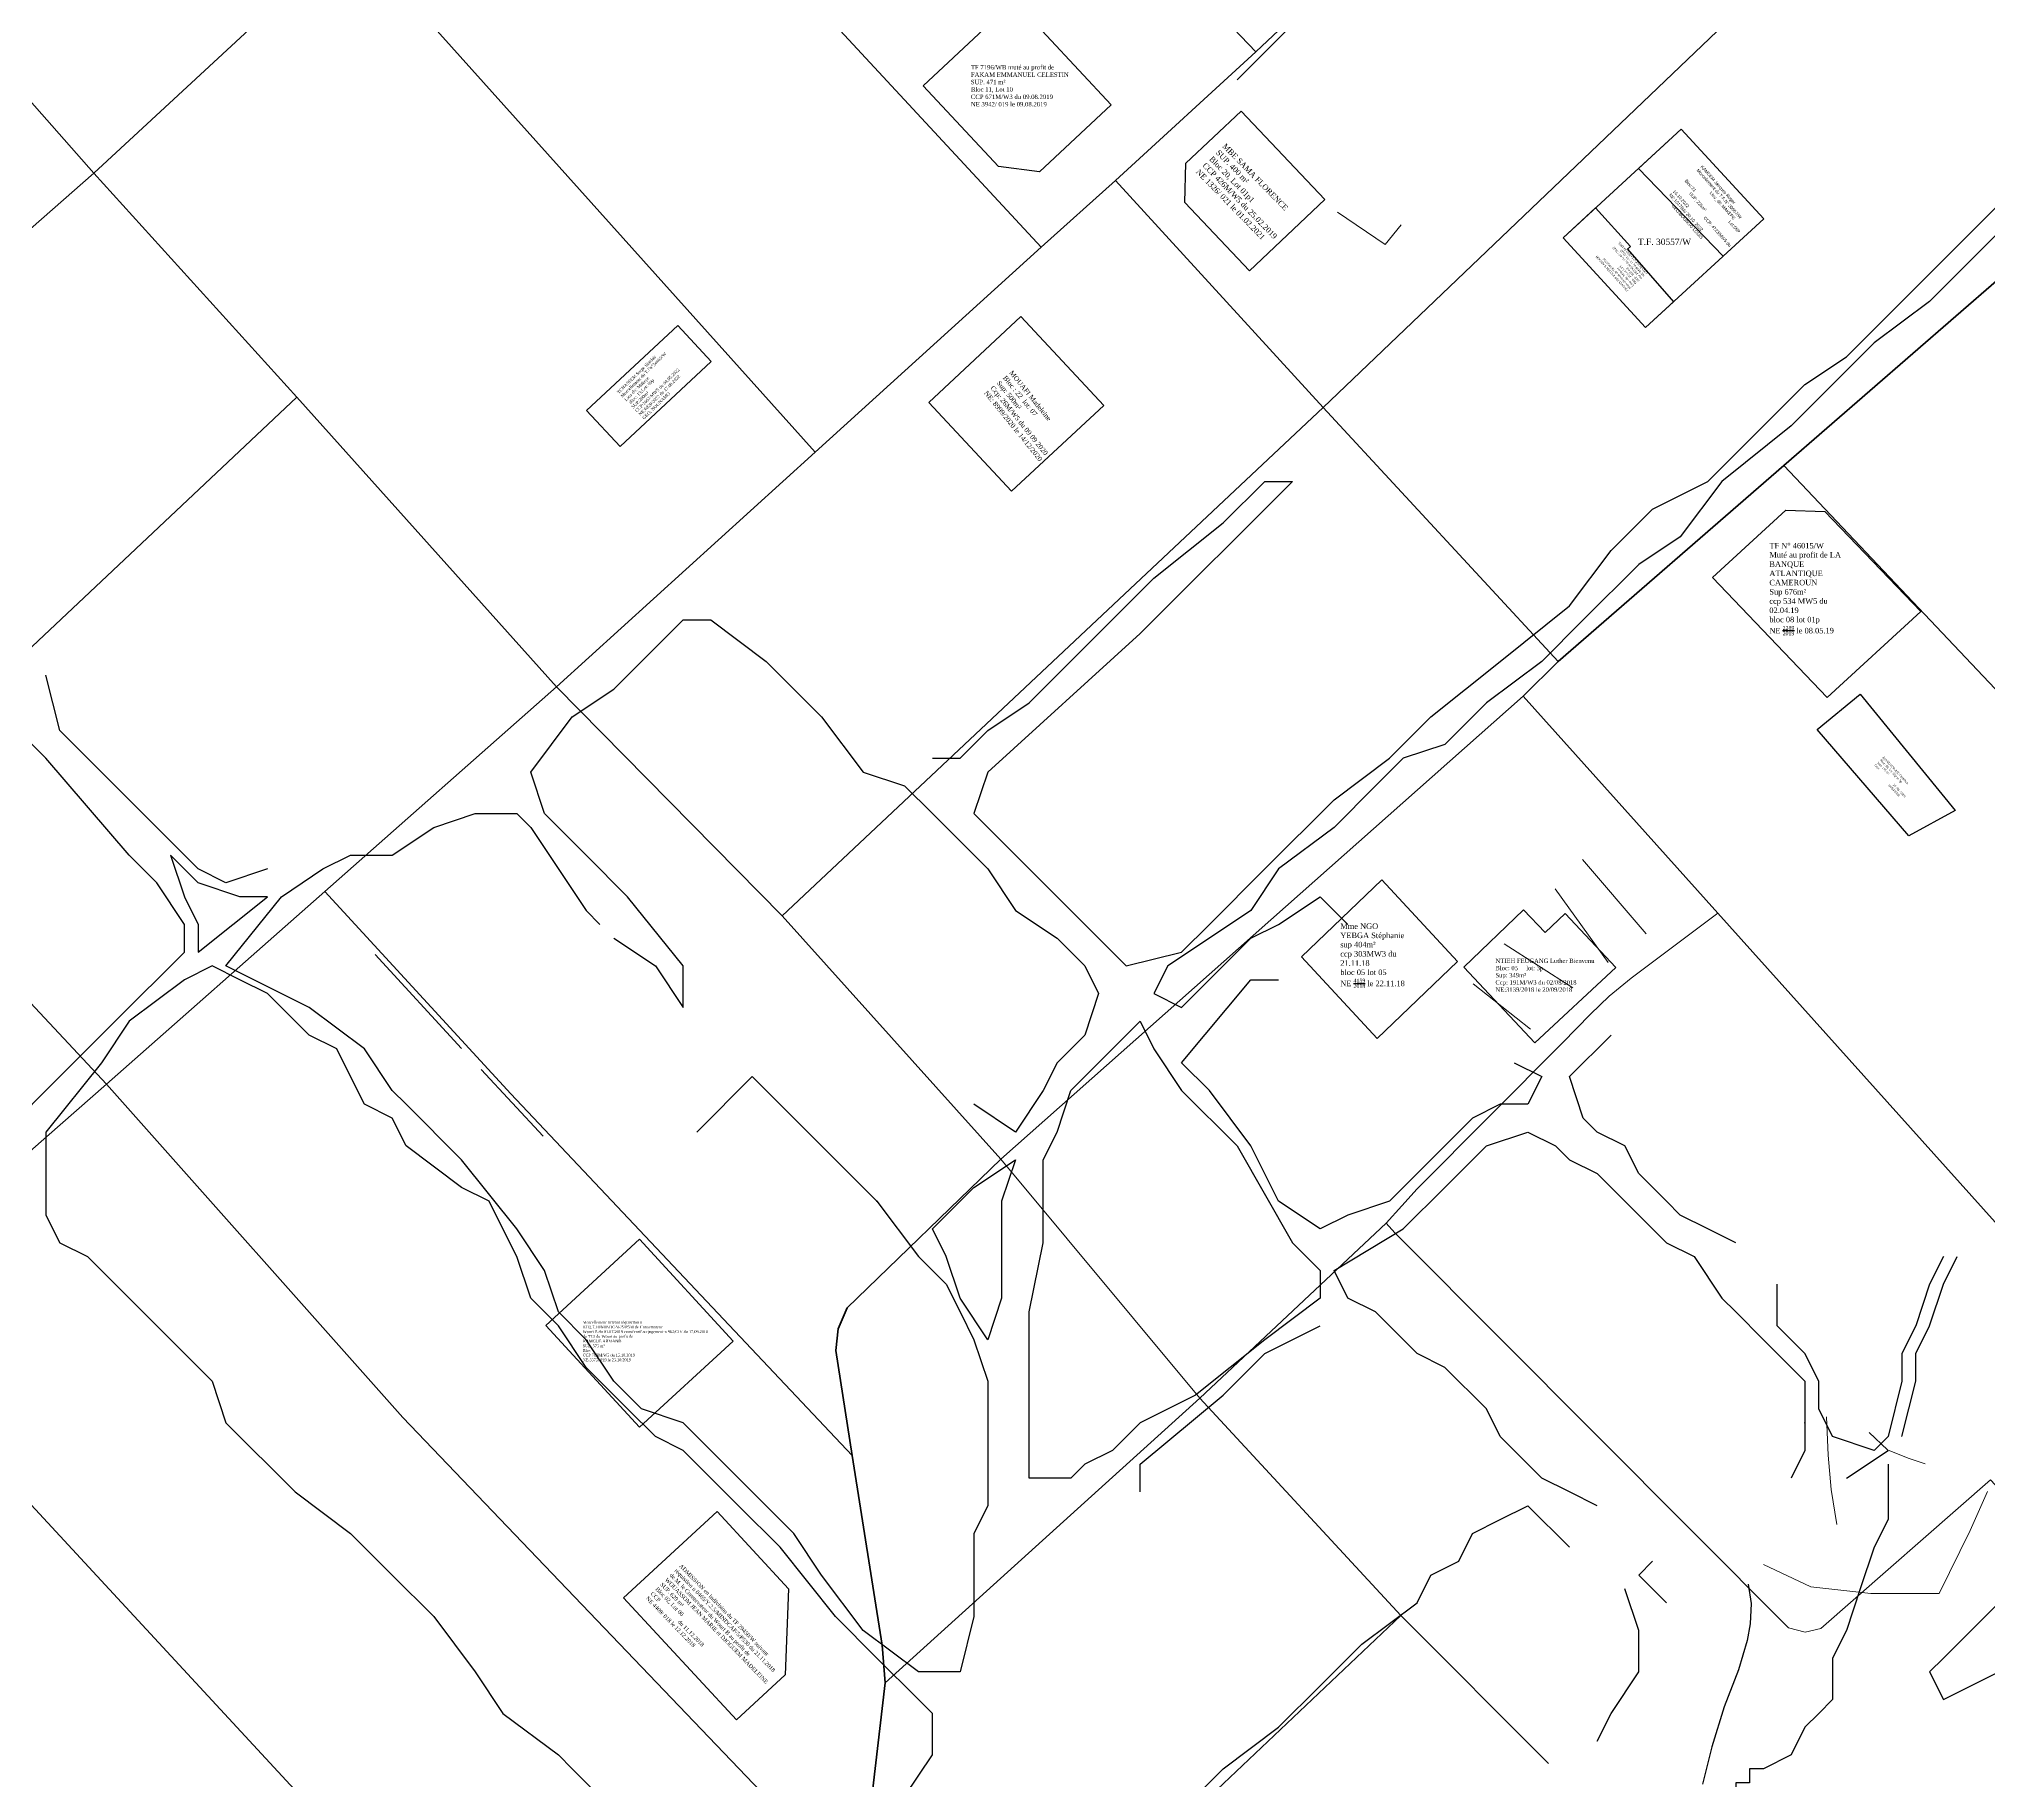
# Model space of a CAD drawing. Header units: millimetres. Extents: x 579832 to 917290, y 449831 to 1452191.
# Drawn here: x 583699.9 to 584051.8, y 450473 to 450787.4 of the extents above; entities that cross this region are included whole.
import ezdxf

# ---------------------------------------------------------------- set-up
doc = ezdxf.new("R2010")
doc.units = ezdxf.units.MM
doc.header["$LTSCALE"] = 10
for name, color, linetype, lineweight in [('cH2O_intermitent', 140, 'Continuous', 30), ('drains_fossés', 120, 'Continuous', 20), ('Roads_main1', 10, 'Continuous', 100), ('Roads_others', 24, 'Continuous', 9)]:
    doc.layers.add(name, color=color, linetype=linetype, lineweight=lineweight)
doc.layers.add('end maj 26 02 2021', color=7, linetype='Continuous')
doc.layers.add('MAJ JAN 2022', color=1, linetype='Continuous')
doc.styles.add('Times 1.0', font='times.ttf', dxfattribs={"width": 0.99, "height": 1})
doc.styles.add('Times 2.0', font='times.ttf', dxfattribs={"width": 0.99, "height": 1})

msp = doc.modelspace()

# ---------------------------------------------------------------- linework, layer by layer
at = {"color": 6, "lineweight": 30, "flags": 128}
for points in [[(583996.29, 450771.11), (584011.19, 450754.92), (584003.85, 450748.17), (583988.56, 450764)], [(583980.81, 450756.87), (583987.11, 450749.91), (583986.56, 450749.4), (583994.88, 450739.92), (583989.84, 450735.28), (583974.95, 450751.48), (583980.81, 450756.87)]]:
    msp.add_lwpolyline(points, close=True, dxfattribs=at)
at = {"flags": 128}
msp.add_lwpolyline([(583815.16, 450735.63), (583821.21, 450729.12), (583804.73, 450713.79), (583798.69, 450720.31)], close=True, dxfattribs=at)
at = {"layer": 'cH2O_intermitent'}
msp.add_lwpolyline([(584008.34, 450508.31), (584008.9, 450504.85), (584008.74, 450501.19), (584008.18, 450498.19), (584006.62, 450492.85), (584004.03, 450486.16), (584001.78, 450478.97), (584000.12, 450472.19)], dxfattribs=at)
at = {"layer": 'drains_fossés'}
for p, q in [((583978.47, 450639.23), (583989.97, 450625.77)), ((583973.54, 450633.93), (583983.08, 450620.61)), ((583964.3, 450623.97), (583976.74, 450616.02)), ((583776.09, 450605.05), (583760.53, 450622.03)), ((583958.71, 450616.77), (583969.08, 450608.57)), ((583790.86, 450589.24), (583779.68, 450601.26))]:
    msp.add_line(p, q, dxfattribs=at)
for points in [[(583945.75, 450753.81), (583942.86, 450750.28), (583934.22, 450756.08)], [(584022.49, 450538.55), (584022.81, 450531.62), (584023.37, 450525.44), (584024.37, 450519.11)], [(584030.2, 450535.74), (584033.5, 450532.58), (584037.24, 450531.11), (584040.34, 450530.07)], [(584011.13, 450511.88), (584019.66, 450507.88), (584030.49, 450506.68), (584042.82, 450506.63), (584048.42, 450518.03), (584051.59, 450525.06)]]:
    msp.add_lwpolyline(points, dxfattribs=at)
at = {"layer": 'end maj 26 02 2021', "flags": 128}
for points in [[(583916.11, 450779.99), (583921.11, 450784.99), (583926.11, 450789.99), (583928.61, 450792.49), (583946.11, 450804.99), (583963.61, 450822.49)], [(583916.11, 450779.99), (583921.11, 450784.99), (583926.11, 450789.99), (583928.61, 450792.49), (583946.11, 450804.99), (583963.61, 450822.49)], [(584026.11, 450729.99), (584036.11, 450739.99), (584046.11, 450749.99), (584056.11, 450759.99), (584068.61, 450769.99), (584078.61, 450779.99), (584086.11, 450784.99)], [(584026.11, 450729.99), (584036.11, 450739.99), (584046.11, 450749.99), (584056.11, 450759.99), (584068.61, 450769.99), (584078.61, 450779.99), (584086.11, 450784.99)], [(584086.11, 450779.99), (584081.11, 450777.49), (584073.61, 450769.99), (584063.61, 450762.49), (584053.61, 450752.49), (584046.11, 450744.99), (584041.11, 450739.99)], [(584086.11, 450779.99), (584081.11, 450777.49), (584073.61, 450769.99), (584063.61, 450762.49), (584053.61, 450752.49), (584046.11, 450744.99), (584041.11, 450739.99)], [(584041.11, 450739.99), (584031.11, 450732.49), (584026.11, 450727.49)], [(584041.11, 450739.99), (584031.11, 450732.49), (584026.11, 450727.49)], [(583991.11, 450702.49), (584001.11, 450707.49), (584011.11, 450717.49), (584018.61, 450724.99), (584026.11, 450729.99)], [(583991.11, 450702.49), (584001.11, 450707.49), (584011.11, 450717.49), (584018.61, 450724.99), (584026.11, 450729.99)], [(584026.11, 450727.49), (584016.11, 450717.49), (584003.61, 450707.49), (583996.11, 450697.49)], [(584026.11, 450727.49), (584016.11, 450717.49), (584003.61, 450707.49), (583996.11, 450697.49)], [(583861.11, 450657.49), (583866.11, 450657.49), (583871.11, 450662.49), (583878.61, 450667.49), (583891.11, 450679.99), (583901.11, 450689.99), (583913.61, 450699.99), (583921.11, 450707.49), (583926.11, 450707.49)], [(583861.11, 450657.49), (583866.11, 450657.49), (583871.11, 450662.49), (583878.61, 450667.49), (583891.11, 450679.99), (583901.11, 450689.99), (583913.61, 450699.99), (583921.11, 450707.49), (583926.11, 450707.49)], [(583926.11, 450707.49), (583898.61, 450679.99), (583871.11, 450654.99), (583868.61, 450647.49)], [(583926.11, 450707.49), (583898.61, 450679.99), (583871.11, 450654.99), (583868.61, 450647.49)], [(583868.61, 450647.49), (583881.11, 450634.99), (583891.11, 450624.99), (583896.11, 450619.99), (583906.11, 450622.49), (583911.11, 450627.49), (583921.11, 450637.49), (583933.61, 450649.99), (583943.61, 450657.49), (583951.11, 450664.99), (583963.61, 450674.99), (583976.11, 450684.99), (583983.61, 450694.99), (583991.11, 450702.49)], [(583868.61, 450647.49), (583881.11, 450634.99), (583891.11, 450624.99), (583896.11, 450619.99), (583906.11, 450622.49), (583911.11, 450627.49), (583921.11, 450637.49), (583933.61, 450649.99), (583943.61, 450657.49), (583951.11, 450664.99), (583963.61, 450674.99), (583976.11, 450684.99), (583983.61, 450694.99), (583991.11, 450702.49)], [(583996.11, 450697.49), (583988.61, 450692.49), (583978.61, 450682.49), (583971.11, 450674.99), (583961.11, 450667.49), (583953.61, 450659.99), (583946.11, 450657.49), (583941.11, 450652.49), (583933.61, 450644.99), (583923.61, 450637.49), (583918.61, 450629.99), (583911.11, 450624.99), (583903.61, 450619.99), (583901.11, 450614.99)], [(583996.11, 450697.49), (583988.61, 450692.49), (583978.61, 450682.49), (583971.11, 450674.99), (583961.11, 450667.49), (583953.61, 450659.99), (583946.11, 450657.49), (583941.11, 450652.49), (583933.61, 450644.99), (583923.61, 450637.49), (583918.61, 450629.99), (583911.11, 450624.99), (583903.61, 450619.99), (583901.11, 450614.99)], [(583788.61, 450654.99), (583796.11, 450664.99), (583803.61, 450669.99), (583811.11, 450677.49), (583816.11, 450682.49), (583821.11, 450682.49)], [(583788.61, 450654.99), (583796.11, 450664.99), (583803.61, 450669.99), (583811.11, 450677.49), (583816.11, 450682.49), (583821.11, 450682.49)], [(583821.11, 450682.49), (583831.11, 450674.99), (583841.11, 450664.99), (583848.61, 450654.99), (583856.11, 450652.49), (583861.11, 450647.49), (583871.11, 450637.49), (583876.11, 450629.99), (583883.61, 450624.99), (583888.61, 450619.99), (583891.11, 450614.99), (583888.61, 450607.49), (583883.61, 450602.49), (583881.11, 450597.49), (583876.11, 450589.99)], [(583821.11, 450682.49), (583831.11, 450674.99), (583841.11, 450664.99), (583848.61, 450654.99), (583856.11, 450652.49), (583861.11, 450647.49), (583871.11, 450637.49), (583876.11, 450629.99), (583883.61, 450624.99), (583888.61, 450619.99), (583891.11, 450614.99), (583888.61, 450607.49), (583883.61, 450602.49), (583881.11, 450597.49), (583876.11, 450589.99)], [(583741.11, 450637.49), (583733.61, 450634.99), (583728.61, 450637.49), (583723.61, 450642.49), (583718.61, 450647.49), (583708.61, 450657.49), (583703.61, 450662.49), (583701.11, 450672.49)], [(583741.11, 450637.49), (583733.61, 450634.99), (583728.61, 450637.49), (583723.61, 450642.49), (583718.61, 450647.49), (583708.61, 450657.49), (583703.61, 450662.49), (583701.11, 450672.49)], [(583726.11, 450622.49), (583726.11, 450627.49), (583721.11, 450634.99), (583716.11, 450639.99), (583701.11, 450657.49), (583696.11, 450662.49)], [(583726.11, 450622.49), (583726.11, 450627.49), (583721.11, 450634.99), (583716.11, 450639.99), (583701.11, 450657.49), (583696.11, 450662.49)], [(583803.61, 450624.99), (583811.11, 450619.99), (583816.11, 450612.49), (583816.11, 450619.99), (583806.11, 450632.49), (583798.61, 450639.99), (583791.11, 450647.49), (583788.61, 450654.99)], [(583803.61, 450624.99), (583811.11, 450619.99), (583816.11, 450612.49), (583816.11, 450619.99), (583806.11, 450632.49), (583798.61, 450639.99), (583791.11, 450647.49), (583788.61, 450654.99)], [(583733.61, 450619.99), (583743.61, 450632.49), (583751.11, 450637.49), (583756.11, 450639.99), (583763.61, 450639.99), (583771.11, 450644.99), (583778.61, 450647.49)], [(583733.61, 450619.99), (583743.61, 450632.49), (583751.11, 450637.49), (583756.11, 450639.99), (583763.61, 450639.99), (583771.11, 450644.99), (583778.61, 450647.49)], [(583778.61, 450647.49), (583786.11, 450647.49), (583788.61, 450644.99), (583798.61, 450629.99)], [(583778.61, 450647.49), (583786.11, 450647.49), (583788.61, 450644.99), (583798.61, 450629.99)], [(583741.11, 450632.49), (583736.11, 450632.49), (583728.61, 450634.99), (583723.61, 450639.99), (583726.11, 450632.49), (583728.61, 450627.49), (583728.61, 450622.49)], [(583741.11, 450632.49), (583736.11, 450632.49), (583728.61, 450634.99), (583723.61, 450639.99), (583726.11, 450632.49), (583728.61, 450627.49), (583728.61, 450622.49)], [(583728.61, 450622.49), (583741.11, 450632.49)], [(583728.61, 450622.49), (583741.11, 450632.49)], [(583901.11, 450614.99), (583906.11, 450612.49), (583913.61, 450619.99), (583918.61, 450624.99), (583923.61, 450627.49), (583931.11, 450632.49), (583936.11, 450627.49)], [(583901.11, 450614.99), (583906.11, 450612.49), (583913.61, 450619.99), (583918.61, 450624.99), (583923.61, 450627.49), (583931.11, 450632.49), (583936.11, 450627.49)], [(583801.11, 450627.49), (583798.61, 450629.99)], [(583801.11, 450627.49), (583798.61, 450629.99)], [(583663.61, 450562.49), (583668.61, 450569.99), (583678.61, 450577.49), (583683.61, 450579.99), (583688.61, 450584.99), (583693.61, 450589.99), (583703.61, 450599.99), (583713.61, 450609.99), (583726.11, 450622.49)], [(583663.61, 450562.49), (583668.61, 450569.99), (583678.61, 450577.49), (583683.61, 450579.99), (583688.61, 450584.99), (583693.61, 450589.99), (583703.61, 450599.99), (583713.61, 450609.99), (583726.11, 450622.49)], [(583731.11, 450619.99), (583726.11, 450617.49), (583716.11, 450609.99), (583711.11, 450602.49), (583701.11, 450589.99)], [(583731.11, 450619.99), (583726.11, 450617.49), (583716.11, 450609.99), (583711.11, 450602.49), (583701.11, 450589.99)], [(583861.11, 450484.99), (583858.61, 450487.49), (583851.11, 450494.99), (583843.61, 450502.49), (583833.61, 450514.99), (583826.11, 450522.49), (583818.61, 450529.99), (583816.11, 450532.49), (583811.11, 450534.99), (583806.11, 450539.99), (583803.61, 450542.49), (583798.61, 450547.49), (583793.61, 450554.99), (583788.61, 450559.99), (583786.11, 450567.49), (583783.61, 450572.49), (583781.11, 450577.49), (583776.11, 450579.99), (583766.11, 450587.49), (583763.61, 450592.49), (583758.61, 450594.99), (583756.11, 450599.99), (583753.61, 450604.99), (583748.61, 450607.49), (583746.11, 450609.99), (583741.11, 450614.99), (583736.11, 450617.49), (583731.11, 450619.99)], [(583861.11, 450484.99), (583858.61, 450487.49), (583851.11, 450494.99), (583843.61, 450502.49), (583833.61, 450514.99), (583826.11, 450522.49), (583818.61, 450529.99), (583816.11, 450532.49), (583811.11, 450534.99), (583806.11, 450539.99), (583803.61, 450542.49), (583798.61, 450547.49), (583793.61, 450554.99), (583788.61, 450559.99), (583786.11, 450567.49), (583783.61, 450572.49), (583781.11, 450577.49), (583776.11, 450579.99), (583766.11, 450587.49), (583763.61, 450592.49), (583758.61, 450594.99), (583756.11, 450599.99), (583753.61, 450604.99), (583748.61, 450607.49), (583746.11, 450609.99), (583741.11, 450614.99), (583736.11, 450617.49), (583731.11, 450619.99)], [(583866.11, 450492.49), (583858.61, 450492.49), (583848.61, 450499.99), (583841.11, 450509.99), (583836.11, 450517.49), (583823.61, 450529.99), (583816.11, 450537.49), (583808.61, 450539.99), (583803.61, 450544.99), (583798.61, 450552.49), (583793.61, 450557.49), (583791.11, 450564.99), (583786.11, 450572.49), (583776.11, 450584.99), (583766.11, 450594.99), (583763.61, 450597.49), (583758.61, 450604.99), (583748.61, 450612.49), (583738.61, 450617.49), (583733.61, 450619.99)], [(583866.11, 450492.49), (583858.61, 450492.49), (583848.61, 450499.99), (583841.11, 450509.99), (583836.11, 450517.49), (583823.61, 450529.99), (583816.11, 450537.49), (583808.61, 450539.99), (583803.61, 450544.99), (583798.61, 450552.49), (583793.61, 450557.49), (583791.11, 450564.99), (583786.11, 450572.49), (583776.11, 450584.99), (583766.11, 450594.99), (583763.61, 450597.49), (583758.61, 450604.99), (583748.61, 450612.49), (583738.61, 450617.49), (583733.61, 450619.99)], [(583966.11, 450602.49), (583971.11, 450599.99), (583968.61, 450594.99), (583963.61, 450594.99), (583958.61, 450592.49), (583948.61, 450582.49), (583943.61, 450577.49), (583936.11, 450574.99), (583931.11, 450572.49), (583923.61, 450577.49), (583918.61, 450587.49), (583911.11, 450597.49), (583906.11, 450602.49), (583918.61, 450617.49), (583923.61, 450617.49)], [(583966.11, 450602.49), (583971.11, 450599.99), (583968.61, 450594.99), (583963.61, 450594.99), (583958.61, 450592.49), (583948.61, 450582.49), (583943.61, 450577.49), (583936.11, 450574.99), (583931.11, 450572.49), (583923.61, 450577.49), (583918.61, 450587.49), (583911.11, 450597.49), (583906.11, 450602.49), (583918.61, 450617.49), (583923.61, 450617.49)], [(583898.61, 450609.99), (583901.11, 450604.99), (583906.11, 450597.49), (583916.11, 450587.49), (583926.11, 450569.99), (583931.11, 450564.99), (583931.11, 450559.99), (583921.11, 450552.49), (583908.61, 450542.49), (583898.61, 450537.49), (583893.61, 450532.49), (583888.61, 450529.99), (583886.11, 450527.49), (583878.61, 450527.49)], [(583878.61, 450527.49), (583878.61, 450532.49), (583878.61, 450557.49), (583881.11, 450569.99), (583881.11, 450579.99), (583881.11, 450584.99), (583883.61, 450589.99), (583886.11, 450597.49), (583891.11, 450602.49), (583898.61, 450609.99)], [(583898.61, 450609.99), (583901.11, 450604.99), (583906.11, 450597.49), (583916.11, 450587.49), (583926.11, 450569.99), (583931.11, 450564.99), (583931.11, 450559.99), (583921.11, 450552.49), (583908.61, 450542.49), (583898.61, 450537.49), (583893.61, 450532.49), (583888.61, 450529.99), (583886.11, 450527.49), (583878.61, 450527.49)], [(583878.61, 450527.49), (583878.61, 450532.49), (583878.61, 450557.49), (583881.11, 450569.99), (583881.11, 450579.99), (583881.11, 450584.99), (583883.61, 450589.99), (583886.11, 450597.49), (583891.11, 450602.49), (583898.61, 450609.99)], [(584006.11, 450569.99), (584001.11, 450572.49), (583996.11, 450574.99), (583993.61, 450577.49), (583988.61, 450582.49), (583986.11, 450587.49), (583981.11, 450589.99), (583978.61, 450592.49), (583976.11, 450599.99), (583983.61, 450607.49)], [(584006.11, 450569.99), (584001.11, 450572.49), (583996.11, 450574.99), (583993.61, 450577.49), (583988.61, 450582.49), (583986.11, 450587.49), (583981.11, 450589.99), (583978.61, 450592.49), (583976.11, 450599.99), (583983.61, 450607.49)], [(583818.61, 450589.99), (583828.61, 450599.99), (583851.11, 450577.49)], [(583818.61, 450589.99), (583828.61, 450599.99), (583851.11, 450577.49)], [(583876.11, 450589.99), (583868.61, 450594.99)], [(583876.11, 450589.99), (583868.61, 450594.99)], [(583701.11, 450589.99), (583701.11, 450584.99), (583701.11, 450579.99), (583701.11, 450574.99), (583703.61, 450569.99), (583708.61, 450567.49), (583721.11, 450554.99), (583731.11, 450544.99), (583733.61, 450537.49), (583746.11, 450524.99), (583756.11, 450517.49), (583763.61, 450509.99), (583771.11, 450502.49), (583778.61, 450492.49), (583783.61, 450484.99), (583793.61, 450477.49), (583796.11, 450474.99), (583801.11, 450469.99), (583803.61, 450464.99), (583818.61, 450449.99), (583823.61, 450447.49), (583831.11, 450447.49)], [(583701.11, 450589.99), (583701.11, 450584.99), (583701.11, 450579.99), (583701.11, 450574.99), (583703.61, 450569.99), (583708.61, 450567.49), (583721.11, 450554.99), (583731.11, 450544.99), (583733.61, 450537.49), (583746.11, 450524.99), (583756.11, 450517.49), (583763.61, 450509.99), (583771.11, 450502.49), (583778.61, 450492.49), (583783.61, 450484.99), (583793.61, 450477.49), (583796.11, 450474.99), (583801.11, 450469.99), (583803.61, 450464.99), (583818.61, 450449.99), (583823.61, 450447.49), (583831.11, 450447.49)], [(583953.61, 450547.49), (583948.61, 450549.99), (583943.61, 450554.99), (583941.11, 450557.49), (583936.11, 450559.99), (583933.61, 450564.99), (583946.11, 450572.49), (583953.61, 450579.99), (583961.11, 450587.49), (583968.61, 450589.99), (583973.61, 450587.49), (583976.11, 450584.99), (583981.11, 450582.49), (583986.11, 450577.49), (583988.61, 450574.99), (583993.61, 450569.99), (583998.61, 450567.49), (584003.61, 450559.99), (584006.11, 450557.49), (584011.11, 450552.49), (584016.11, 450547.49), (584018.61, 450544.99), (584018.61, 450537.49)], [(583953.61, 450547.49), (583948.61, 450549.99), (583943.61, 450554.99), (583941.11, 450557.49), (583936.11, 450559.99), (583933.61, 450564.99), (583946.11, 450572.49), (583953.61, 450579.99), (583961.11, 450587.49), (583968.61, 450589.99), (583973.61, 450587.49), (583976.11, 450584.99), (583981.11, 450582.49), (583986.11, 450577.49), (583988.61, 450574.99), (583993.61, 450569.99), (583998.61, 450567.49), (584003.61, 450559.99), (584006.11, 450557.49), (584011.11, 450552.49), (584016.11, 450547.49), (584018.61, 450544.99), (584018.61, 450537.49)], [(583871.11, 450552.49), (583866.11, 450559.99), (583863.61, 450567.49), (583861.11, 450572.49), (583863.61, 450574.99), (583868.61, 450579.99), (583876.11, 450584.99)], [(583871.11, 450552.49), (583866.11, 450559.99), (583863.61, 450567.49), (583861.11, 450572.49), (583863.61, 450574.99), (583868.61, 450579.99), (583876.11, 450584.99)], [(583876.11, 450584.99), (583873.61, 450577.49), (583873.61, 450572.49), (583873.61, 450567.49), (583873.61, 450559.99), (583871.11, 450552.49)], [(583876.11, 450584.99), (583873.61, 450577.49), (583873.61, 450572.49), (583873.61, 450567.49), (583873.61, 450559.99), (583871.11, 450552.49)], [(583851.11, 450577.49), (583858.61, 450567.49), (583863.61, 450562.49), (583866.11, 450557.49), (583868.61, 450552.49), (583871.11, 450544.99)], [(583851.11, 450577.49), (583858.61, 450567.49), (583863.61, 450562.49), (583866.11, 450557.49), (583868.61, 450552.49), (583871.11, 450544.99)], [(584043.61, 450567.49), (584041.11, 450562.49), (584038.61, 450554.99), (584036.11, 450549.99), (584036.11, 450544.99), (584033.61, 450534.99), (584031.11, 450532.49), (584023.61, 450534.99)], [(584043.61, 450567.49), (584041.11, 450562.49), (584038.61, 450554.99), (584036.11, 450549.99), (584036.11, 450544.99), (584033.61, 450534.99), (584031.11, 450532.49), (584023.61, 450534.99)], [(584038.61, 450544.99), (584038.61, 450549.99), (584041.11, 450554.99), (584043.61, 450562.49), (584046.11, 450567.49)], [(584038.61, 450544.99), (584038.61, 450549.99), (584041.11, 450554.99), (584043.61, 450562.49), (584046.11, 450567.49)], [(584023.61, 450534.99), (584021.11, 450539.99), (584021.11, 450544.99), (584018.61, 450549.99), (584013.61, 450554.99), (584013.61, 450562.49)], [(584023.61, 450534.99), (584021.11, 450539.99), (584021.11, 450544.99), (584018.61, 450549.99), (584013.61, 450554.99), (584013.61, 450562.49)], [(583898.61, 450524.99), (583898.61, 450529.99), (583913.61, 450542.49), (583921.11, 450549.99), (583931.11, 450554.99)], [(583898.61, 450524.99), (583898.61, 450529.99), (583913.61, 450542.49), (583921.11, 450549.99), (583931.11, 450554.99)], [(583963.61, 450534.99), (583961.11, 450539.99), (583953.61, 450547.49)], [(583963.61, 450534.99), (583961.11, 450539.99), (583953.61, 450547.49)], [(583871.11, 450544.99), (583871.11, 450539.99), (583871.11, 450534.99), (583871.11, 450527.49), (583871.11, 450522.49), (583868.61, 450517.49), (583868.61, 450512.49), (583868.61, 450507.49), (583868.61, 450502.49), (583866.11, 450492.49)], [(583871.11, 450544.99), (583871.11, 450539.99), (583871.11, 450534.99), (583871.11, 450527.49), (583871.11, 450522.49), (583868.61, 450517.49), (583868.61, 450512.49), (583868.61, 450507.49), (583868.61, 450502.49), (583866.11, 450492.49)], [(584036.11, 450534.99), (584038.61, 450544.99)], [(584036.11, 450534.99), (584038.61, 450544.99)], [(584018.61, 450537.49), (584018.61, 450532.49), (584016.11, 450527.49)], [(584018.61, 450537.49), (584018.61, 450532.49), (584016.11, 450527.49)], [(583981.11, 450522.49), (583976.11, 450524.99), (583971.11, 450527.49), (583968.61, 450529.99), (583963.61, 450534.99)], [(583981.11, 450522.49), (583976.11, 450524.99), (583971.11, 450527.49), (583968.61, 450529.99), (583963.61, 450534.99)], [(584026.11, 450527.49), (584033.61, 450532.49)], [(584026.11, 450527.49), (584033.61, 450532.49)], [(584033.61, 450529.99), (584033.61, 450527.49), (584033.61, 450522.49), (584033.61, 450519.99), (584031.11, 450514.99), (584028.61, 450507.49), (584026.11, 450499.99), (584023.61, 450494.99), (584023.61, 450492.49)], [(584033.61, 450529.99), (584033.61, 450527.49), (584033.61, 450522.49), (584033.61, 450519.99), (584031.11, 450514.99), (584028.61, 450507.49), (584026.11, 450499.99), (584023.61, 450494.99), (584023.61, 450492.49)], [(583928.61, 450419.99), (583921.11, 450427.49), (583916.11, 450429.99), (583908.61, 450439.99), (583906.11, 450444.99), (583898.61, 450454.99), (583898.61, 450459.99), (583906.11, 450467.49), (583913.61, 450474.99), (583923.61, 450482.49), (583931.11, 450489.99), (583938.61, 450497.49), (583948.61, 450504.99), (583951.11, 450509.99), (583956.11, 450512.49), (583958.61, 450517.49), (583963.61, 450519.99), (583968.61, 450522.49), (583976.11, 450514.99)], [(583928.61, 450419.99), (583921.11, 450427.49), (583916.11, 450429.99), (583908.61, 450439.99), (583906.11, 450444.99), (583898.61, 450454.99), (583898.61, 450459.99), (583906.11, 450467.49), (583913.61, 450474.99), (583923.61, 450482.49), (583931.11, 450489.99), (583938.61, 450497.49), (583948.61, 450504.99), (583951.11, 450509.99), (583956.11, 450512.49), (583958.61, 450517.49), (583963.61, 450519.99), (583968.61, 450522.49), (583976.11, 450514.99)], [(583988.61, 450509.99), (583991.11, 450512.49)], [(583988.61, 450509.99), (583991.11, 450512.49)], [(583993.61, 450504.99), (583988.61, 450509.99)], [(583993.61, 450504.99), (583988.61, 450509.99)], [(583981.11, 450479.99), (583983.61, 450484.99), (583988.61, 450492.49), (583988.61, 450499.99), (583986.11, 450507.49)], [(583981.11, 450479.99), (583983.61, 450484.99), (583988.61, 450492.49), (583988.61, 450499.99), (583986.11, 450507.49)], [(584056.11, 450507.49), (584043.61, 450494.99), (584041.11, 450492.49), (584043.61, 450487.49), (584053.61, 450492.49)], [(584056.11, 450507.49), (584043.61, 450494.99), (584041.11, 450492.49), (584043.61, 450487.49), (584053.61, 450492.49)], [(584023.61, 450492.49), (584023.61, 450487.49), (584021.11, 450484.99), (584018.61, 450482.49), (584016.11, 450477.49), (584011.11, 450474.99), (584008.61, 450474.99), (584008.61, 450472.49), (584006.11, 450472.49), (584006.11, 450469.99), (584003.61, 450469.99), (584003.61, 450467.49), (584006.11, 450464.99), (584006.11, 450462.49), (584008.61, 450459.99), (584013.61, 450457.49), (584018.61, 450454.99), (584023.61, 450452.49), (584023.61, 450452.49)], [(584023.61, 450492.49), (584023.61, 450487.49), (584021.11, 450484.99), (584018.61, 450482.49), (584016.11, 450477.49), (584011.11, 450474.99), (584008.61, 450474.99), (584008.61, 450472.49), (584006.11, 450472.49), (584006.11, 450469.99), (584003.61, 450469.99), (584003.61, 450467.49), (584006.11, 450464.99), (584006.11, 450462.49), (584008.61, 450459.99), (584013.61, 450457.49), (584018.61, 450454.99), (584023.61, 450452.49), (584023.61, 450452.49)], [(583831.11, 450447.49), (583836.11, 450449.99), (583838.61, 450452.49), (583843.61, 450454.99), (583856.11, 450469.99), (583861.11, 450477.49), (583861.11, 450484.99)], [(583831.11, 450447.49), (583836.11, 450449.99), (583838.61, 450452.49), (583843.61, 450454.99), (583856.11, 450469.99), (583861.11, 450477.49), (583861.11, 450484.99)]]:
    msp.add_lwpolyline(points, dxfattribs=at)
at = {"layer": 'end maj 26 02 2021', "color": 3, "lineweight": -3, "flags": 128}
msp.add_lwpolyline([(583875.86, 450794.26), (583893.39, 450775.46), (583880.42, 450763.36), (583873.03, 450764.36), (583859.43, 450778.94)], close=True, dxfattribs=at)
msp.add_lwpolyline([(583875.86, 450794.26), (583893.39, 450775.46), (583880.42, 450763.36), (583873.03, 450764.36), (583859.43, 450778.94)], close=True, dxfattribs=at)
at = {"layer": 'end maj 26 02 2021', "color": 150, "lineweight": -3, "flags": 128}
for points in [[(583916.86, 450774.37), (583931.96, 450758.37), (583918.33, 450745.5), (583906.66, 450757.86), (583906.86, 450764.93)], [(583916.86, 450774.37), (583931.96, 450758.37), (583918.33, 450745.5), (583906.66, 450757.86), (583906.86, 450764.93)], [(583942.25, 450635.53), (583955.91, 450620.81), (583941.39, 450606.89), (583927.73, 450621.61)], [(583942.25, 450635.53), (583955.91, 450620.81), (583941.39, 450606.89), (583927.73, 450621.61)], [(583808.23, 450570.65), (583825.16, 450552.24), (583808.26, 450536.66), (583791.32, 450555.05)], [(583808.23, 450570.65), (583825.16, 450552.24), (583808.26, 450536.66), (583791.32, 450555.05)]]:
    msp.add_lwpolyline(points, close=True, dxfattribs=at)
at = {"layer": 'end maj 26 02 2021', "color": 150}
for points in [[(583877.05, 450737.29), (583892.05, 450721.19), (583875.42, 450705.7), (583860.47, 450721.74)], [(583877.05, 450737.29), (583892.05, 450721.19), (583875.42, 450705.7), (583860.47, 450721.74)], [(584028.6, 450669.05), (584045.73, 450648.05), (584037.35, 450643.5), (584020.79, 450662.68)], [(584028.6, 450669.05), (584045.73, 450648.05), (584037.35, 450643.5), (584020.79, 450662.68)], [(583971.72, 450626.01), (583975.35, 450629.48), (583984.46, 450619.72), (583969.84, 450606.07), (583957.03, 450619.78), (583967.84, 450630.11), (583971.72, 450626.01)], [(583971.72, 450626.01), (583975.35, 450629.48), (583984.46, 450619.72), (583969.84, 450606.07), (583957.03, 450619.78), (583967.84, 450630.11), (583971.72, 450626.01)]]:
    msp.add_lwpolyline(points, close=True, dxfattribs=at)
at = {"layer": 'end maj 26 02 2021', "color": 3, "linetype": 'ByBlock', "lineweight": -3, "ltscale": 0.0014, "flags": 128}
msp.add_lwpolyline([(584015.16, 450702.29), (584022.23, 450702.06), (584039.51, 450683.99), (584022.62, 450668.46), (584001.91, 450690.11)], close=True, dxfattribs=at)
msp.add_lwpolyline([(584015.16, 450702.29), (584022.23, 450702.06), (584039.51, 450683.99), (584022.62, 450668.46), (584001.91, 450690.11)], close=True, dxfattribs=at)
at = {"layer": 'end maj 26 02 2021', "color": 1, "lineweight": -3, "flags": 128}
msp.add_lwpolyline([(583822.29, 450521.48), (583835.14, 450507.52), (583834.56, 450491.98), (583825.74, 450483.84), (583805.39, 450505.89)], close=True, dxfattribs=at)
msp.add_lwpolyline([(583822.29, 450521.48), (583835.14, 450507.52), (583834.56, 450491.98), (583825.74, 450483.84), (583805.39, 450505.89)], close=True, dxfattribs=at)
at = {"layer": 'end maj 26 02 2021'}
for p in [(583851.11, 450577.49), (583851.11, 450577.49), (584018.61, 450537.49), (584018.61, 450537.49)]:
    msp.add_point(p, dxfattribs=at)
at = {"layer": 'MAJ JAN 2022', "color": 3, "ltscale": 0.0014, "flags": 128}
msp.add_lwpolyline([(583996.29, 450771.11), (584011.19, 450754.92), (583989.84, 450735.28), (583974.95, 450751.48)], close=True, dxfattribs=at)
at = {"layer": 'Roads_main1'}
msp.add_lwpolyline([(584099.34, 450783.79), (584061.38, 450750.81), (584014.82, 450710.35), (583974.05, 450674.93), (583967.73, 450668.72), (583873.49, 450585.08), (583845.75, 450558.26), (583844.1, 450554.44), (583843.67, 450550.56), (583846.66, 450531.55), (583852.05, 450497.33), (583852.58, 450490.54), (583848.67, 450456.96), (583847.69, 450452.55), (583845.92, 450449.34), (583804.27, 450408.2), (583692.87, 450305.91)], dxfattribs=at)
at = {"layer": 'Roads_others'}
for p, q in [((583880.78, 450749.79), (583794.48, 450842.81)), ((583756.19, 450806.21), (583839.95, 450712.74)), ((584120.84, 450598.18), (584014.82, 450710.35))]:
    msp.add_line(p, q, dxfattribs=at)
for points in [[(583379.56, 451127.98), (583400.49, 451105.22), (583489.13, 451004.79), (583593.3, 450893.54), (583631.93, 450851.57), (583637.18, 450845.43), (583651.82, 450828.22), (583664.59, 450813.97), (583670.19, 450807.88), (583675.85, 450801.46), (583686.49, 450789.53), (583709.77, 450763.14), (583746.39, 450722.69), (583793.25, 450670.4)], [(583379.56, 451127.98), (583400.49, 451105.22), (583489.13, 451004.79), (583593.3, 450893.54), (583631.93, 450851.57), (583637.18, 450845.43), (583651.82, 450828.22), (583664.59, 450813.97), (583670.19, 450807.88), (583675.85, 450801.46), (583686.49, 450789.53), (583709.77, 450763.14), (583746.39, 450722.69), (583793.25, 450670.4)], [(584058.69, 451121.58), (584075.06, 450976.3), (584076.44, 450966.02), (584077.3, 450959.67), (584077.91, 450947.98), (584076.98, 450932.24), (584069.25, 450925.91), (584016.02, 450876.01), (583919.49, 450785.04), (583894.16, 450761.81), (583880.78, 450749.79), (583839.95, 450712.74), (583793.25, 450670.4), (583751.43, 450633.43), (583712.04, 450598.61), (583665.69, 450557.99), (583628.57, 450526.55), (583622.74, 450521.47), (583586.28, 450489.76), (583574.2, 450479.33)], [(583715.77, 451008.31), (583758.49, 450958.77), (583796.98, 450915.16), (583831.29, 450877.25), (583919.49, 450785.04)], [(583709.77, 450763.14), (583756.19, 450806.21), (583794.48, 450842.81), (583831.29, 450877.25), (583928.9, 450969.82)], [(583834, 450629.02), (583931.68, 450720.8), (584052.41, 450836.3), (584196.79, 450961.79)], [(583509.66, 450816.71), (583547.8, 450777.3), (583587.54, 450734.29), (583627.64, 450691), (583666.42, 450647.37), (583712.04, 450598.61)], [(583709.77, 450763.14), (583627.64, 450691), (583546.11, 450615), (583498.12, 450568.8)], [(583894.16, 450761.81), (583931.68, 450720.8), (583974.05, 450674.93)], [(583746.39, 450722.69), (583666.42, 450647.37), (583585.53, 450573.76)], [(583793.25, 450670.4), (583834, 450629.02), (583873.49, 450585.08), (583909.39, 450541.93), (583945.68, 450502.69), (583972.33, 450475.94)], [(584070.36, 450554.33), (584002.87, 450629.54), (583967.73, 450668.72)], [(583751.43, 450633.43), (583785.05, 450596.87), (583846.66, 450531.55)], [(584243.53, 450632.28), (584242.71, 450627.09), (584237.58, 450616.52), (584230, 450604.46), (584214.61, 450587.59), (584202, 450576.08), (584096.8, 450480.1), (584088.07, 450488.74), (584052.08, 450527.18), (584021.47, 450500.31), (584018.66, 450499.67)], [(583943.05, 450573.51), (583945.88, 450576.68), (583948.63, 450579.72), (583974.88, 450606.1), (583979.9, 450611.28), (583983.28, 450614.5), (583987.22, 450617.77), (584002.87, 450629.54)], [(583712.04, 450598.61), (583765.52, 450538.44), (583847.69, 450452.55)], [(583852.58, 450490.54), (583909.39, 450541.93), (583943.05, 450573.51), (583944.58, 450571.81), (583945.92, 450570.48), (584015.66, 450500.45), (584018.66, 450499.67)], [(583665.69, 450557.99), (583765.99, 450449.57), (583804.27, 450408.2)], [(583861.39, 450439.71), (583873.48, 450439.84), (583878.71, 450441.17), (583882.77, 450443.1), (583945.68, 450502.69)]]:
    msp.add_lwpolyline(points, dxfattribs=at)

# ---------------------------------------------------------------- texts
at = {"attachment_point": 1}
for s, insert, char_height, width, rotation in [('\\A1;\\pt31.15;KAMDEM Jacques Roger\\P{\\C1;Morcellement du T.F.N° 30557/W}                                 Lieu_dit; MAKEPE                                                                Lot:05P Bloc:21                                                                SUP; 225m²                                                                     CCP; 4723/MW5 du 14.10.2022                                 NE;10176du 20.10. 2022                                  {\\C1;GEO:BOUNGO LOUIS}', (584000.15, 450764.63), 0.5729, 13.8842, 311.6853), ('{\\fTimes New Roman|b0|i0|c0|p18;TCHASSEM Serge Sinclair\\P\\C1;Morcellement du T.Fn%%D34465/W\\P\\C256;Lieu-dit: Makepe\\P Bloc: 13;Lot: 09p\\C1;\\P\\C256;SUP:200m²\\PCCP:1667/MW5 du 04.05.2022\\PNE:6820/2022 du 17.06.2022\\PGEO: NOUNAMO}', (583804.12, 450723.66), 0.5582, 18.9487, 44.5007)]:
    msp.add_mtext(s, dxfattribs=dict(at, insert=insert, char_height=char_height, width=width, rotation=rotation))
at = {"color": 7, "insert": (583986.48, 450741.72), "char_height": 0.4, "width": 13.3298, "attachment_point": 1, "rotation": 131.9646}
msp.add_mtext('\\A1;{\\fTimes New Roman|b0|i0|c0|p18;FRANKLINE PATEM YANGOH\\PMorcellement du TF30557/W\\PLieu -dit  Makepe\\PBloc  21;Lot 5 P1\\PSUP  163 m2\\Pccp 1857M/W du 11/ 07 / 2022\\PNE 8458 du 11 / 07 /2022\\PGEO BOUGO LOUIS MARIE}', dxfattribs=at)
at = {"color": 7, "linetype": 'ByBlock', "insert": (583988.05, 450751.32), "char_height": 1.1369, "width": 32.5777, "attachment_point": 1, "style": 'Times 2.0'}
msp.add_mtext('{\\fTimes New Roman|b0|i0|c186|p18; T.F. 30557/W }', dxfattribs=at)
at = {"layer": 'end maj 26 02 2021', "color": 150, "linetype": 'ByBlock', "lineweight": -3, "ltscale": 0.0014, "attachment_point": 1, "style": 'Times 1.0'}
for s, insert, char_height, width in [('{\\C1;TF 7196/WB muté au profit de\\P\\C256;FAKAM EMMANUEL CELESTIN\\PSUP. 471 m²\\PBloc 11, Lot 10\\PCCP 671M/W3 du 09.08.2019\\PNE 3942/ 019 le 09.08.2019}', (583868.06, 450782.67), 0.8, 35.0618), ('{\\C1;TF 7196/WB muté au profit de\\P\\C256;FAKAM EMMANUEL CELESTIN\\PSUP. 471 m²\\PBloc 11, Lot 10\\PCCP 671M/W3 du 09.08.2019\\PNE 3942/ 019 le 09.08.2019}', (583868.06, 450782.67), 0.8, 35.0618), ('\\A1;{\\C1;TF N° 46015/W\\PMuté au profit de LA BANQUE ATLANTIQUE CAMEROUN \\PSup 676m²\\Pccp 534 MW5 du 02.04.19\\Pbloc 08 lot 01p\\PNE \\H0.7x;\\S2289/2019;\\H1.429x; le 08.05.19}', (584012.19, 450696.38), 1, 14.1325), ('\\A1;{\\C1;TF N° 46015/W\\PMuté au profit de LA BANQUE ATLANTIQUE CAMEROUN \\PSup 676m²\\Pccp 534 MW5 du 02.04.19\\Pbloc 08 lot 01p\\PNE \\H0.7x;\\S2289/2019;\\H1.429x; le 08.05.19}', (584012.19, 450696.38), 1, 14.1325), ('\\A1;Mme NGO YEBGA Stéphanie\\Psup 404m²\\Pccp 303MW3 du 21.11.18\\Pbloc 05 lot 05\\PNE {\\H0.7x;\\S4159/2018;} le 22.11.18', (583934.74, 450627.67), 1, 11.6177), ('\\A1;Mme NGO YEBGA Stéphanie\\Psup 404m²\\Pccp 303MW3 du 21.11.18\\Pbloc 05 lot 05\\PNE {\\H0.7x;\\S4159/2018;} le 22.11.18', (583934.74, 450627.67), 1, 11.6177), ('{\\C1;Morcellement suivant réquisition n\\P0332.7.10/MINDCAF/5/P530 de Conservateur \\PWouri B du 01.07.2019 consécutif au jugement n 962/CIV du 17.09.2018\\Pdu TGI du Wouri au profit de\\P\\C256;KAMGUE ARMAND \\PSUP. 575 m²\\PBloc 02, Lot 06\\PCCP 763M/W5 du 15.10.2019\\PNE 5575/ 019 le 25.10.2019}', (583798.01, 450555.87), 0.5072, 27.1387), ('{\\C1;Morcellement suivant réquisition n\\P0332.7.10/MINDCAF/5/P530 de Conservateur \\PWouri B du 01.07.2019 consécutif au jugement n 962/CIV du 17.09.2018\\Pdu TGI du Wouri au profit de\\P\\C256;KAMGUE ARMAND \\PSUP. 575 m²\\PBloc 02, Lot 06\\PCCP 763M/W5 du 15.10.2019\\PNE 5575/ 019 le 25.10.2019}', (583798.01, 450555.87), 0.5072, 27.1387)]:
    msp.add_mtext(s, dxfattribs=dict(at, insert=insert, char_height=char_height, width=width))
for s, insert, char_height, width, rotation in [('{\\fTimes New Roman|b0|i0|c186|p18;\\C256;MBE SAMA FLORENCE\\PSUP. 400 m²\\PBloc 20, Lot 01p1\\PCCP 426M/W5 du 25.02.2019\\PNE 1326/ 021 le 01.02.2021}', (583914.11, 450768.63), 1, 43.2795, 314.2176), ('{\\fTimes New Roman|b0|i0|c186|p18;\\C256;MBE SAMA FLORENCE\\PSUP. 400 m²\\PBloc 20, Lot 01p1\\PCCP 426M/W5 du 25.02.2019\\PNE 1326/ 021 le 01.02.2021}', (583914.11, 450768.63), 1, 43.2795, 314.2176), ('{\\C1;ADMISSION en Indivision du TF 29450/W suivant \\Préquistion n 0465/Y.2.5/MINDCAF/5/P530 du 21.11.2018\\Pde M. le Conservateur du Wouri B au profit de \\C256;\\PWOUASSOM JEAN MARIE et DJOGUEM MADELEINE\\PSUP. 629 m²\\PBloc 02, Lot 06\\PCCP 333M/W5 du 11.12.2018\\PNE 4409/ 018 le 12.12.2018}', (583815.86, 450512.06), 0.7194, 82.1608, 314.2115), ('{\\C1;ADMISSION en Indivision du TF 29450/W suivant \\Préquistion n 0465/Y.2.5/MINDCAF/5/P530 du 21.11.2018\\Pde M. le Conservateur du Wouri B au profit de \\C256;\\PWOUASSOM JEAN MARIE et DJOGUEM MADELEINE\\PSUP. 629 m²\\PBloc 02, Lot 06\\PCCP 333M/W5 du 11.12.2018\\PNE 4409/ 018 le 12.12.2018}', (583815.86, 450512.06), 0.7194, 82.1608, 314.2115)]:
    msp.add_mtext(s, dxfattribs=dict(at, insert=insert, char_height=char_height, width=width, rotation=rotation))
at = {"layer": 'end maj 26 02 2021', "attachment_point": 1}
for s, width, heights, insert, char_height, rotation in [('{\\fTimes New Roman|b0|i0|c0|p18;MOUAFI Madeleine\\PBloc : 22  lot: 07\\PSup: 500m² \\PCcp: 26M/W5 du 09 09 2020\\PNE: 8999/2020 le 14/12/2020}', 87.2316, [37.81], (583875.61, 450727.62), 0.875, 308.9046), ('{\\fTimes New Roman|b0|i0|c0|p18;MOUAFI Madeleine\\PBloc : 22  lot: 07\\PSup: 500m² \\PCcp: 26M/W5 du 09 09 2020\\PNE: 8999/2020 le 14/12/2020}', 87.2316, [37.81], (583875.61, 450727.62), 0.875, 308.9046), ('{\\fTimes New Roman|b0|i0|c0|p18;MANDJENGUE Dorotheè\\PBloc: 08  lot: 03p et 2p\\PSup: 255 m²\\PCcp: 219M/W5 du  27 /08 /2018\\PNE:1915/2019 le 18/04/2019}', 39.8619, [25.09], (584032.88, 450657.86), 0.4, 312.9618), ('{\\fTimes New Roman|b0|i0|c0|p18;MANDJENGUE Dorotheè\\PBloc: 08  lot: 03p et 2p\\PSup: 255 m²\\PCcp: 219M/W5 du  27 /08 /2018\\PNE:1915/2019 le 18/04/2019}', 39.8619, [25.09], (584032.88, 450657.86), 0.4, 312.9618)]:
    msp.add_mtext_dynamic_manual_height_columns(s, width=width, gutter_width=12.5, heights=heights, dxfattribs=dict(at, insert=insert, char_height=char_height, rotation=rotation))
at = {"layer": 'end maj 26 02 2021', "insert": (583962.75, 450621.29), "char_height": 0.7788, "attachment_point": 1}
msp.add_mtext_dynamic_manual_height_columns('{\\fTimes New Roman|b0|i0|c0|p18;NTIEH FEUGANG Luther Bienvenu\\PBloc: 05     lot: 3p\\PSup: 349m²\\PCcp: 191M/W3 du 02/08/2018\\PNE:3139/2018 le 20/09/2018}', width=61.3246, gutter_width=12.5, heights=[27.31], dxfattribs=at)
msp.add_mtext_dynamic_manual_height_columns('{\\fTimes New Roman|b0|i0|c0|p18;NTIEH FEUGANG Luther Bienvenu\\PBloc: 05     lot: 3p\\PSup: 349m²\\PCcp: 191M/W3 du 02/08/2018\\PNE:3139/2018 le 20/09/2018}', width=61.3246, gutter_width=12.5, heights=[27.31], dxfattribs=at)

doc.saveas('drawing.dxf')
